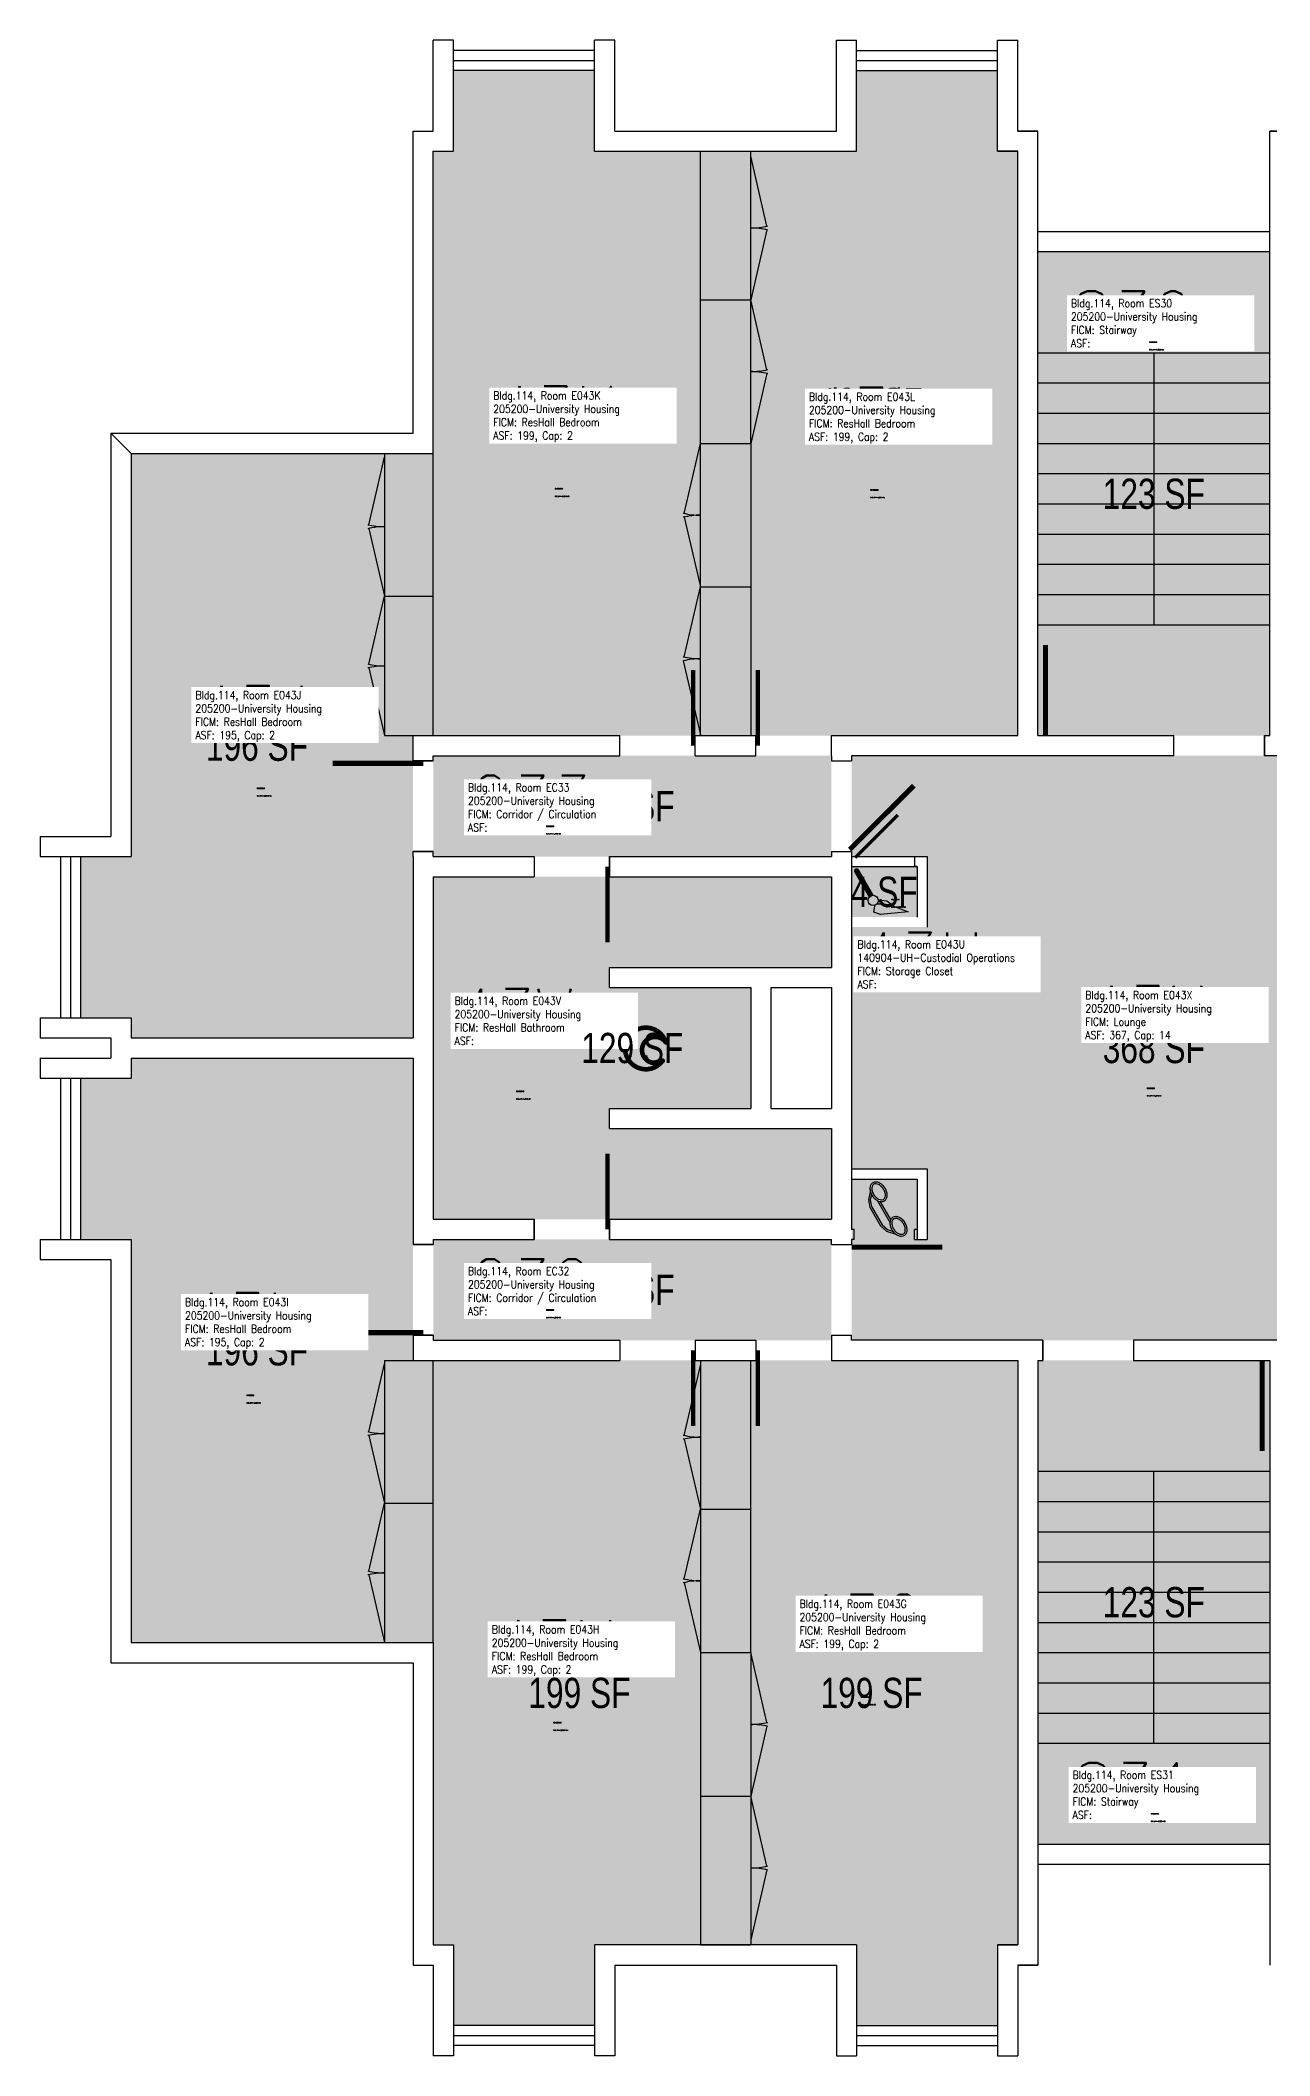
# Model space of a CAD drawing. Header units: inches. Extents: x 0 to 2044, y 0 to 2444.
# Drawn here: x 1160 to 1648, y 1644 to 2444 of the extents above; entities that cross this region are included whole.
import ezdxf
from ezdxf.enums import TextEntityAlignment as Align

# ---------------------------------------------------------------- set-up
doc = ezdxf.new("R2010")
doc.units = ezdxf.units.IN
doc.header["$LTSCALE"] = 10
doc.header["$MEASUREMENT"] = 0
doc.layers.get('0').update_dxf_attribs({"linetype": 'CONTINUOUS'})
for name, color, linetype in [('A-DOOR', 2, 'CONTINUOUS'), ('A-FLOR', 3, 'CONTINUOUS'), ('A-GLAZ', 1, 'CONTINUOUS'), ('A-GLAZ-SILL', 2, 'CONTINUOUS'), ('A-IDEN-CNUM', 7, 'CONTINUOUS'), ('A-IDEN-ICON', 4, 'CONTINUOUS'), ('A-IDEN-RNUM', 7, 'CONTINUOUS'), ('A-IDEN-SNUM', 4, 'CONTINUOUS'), ('A-IDEN-VNUM', 4, 'CONTINUOUS'), ('A-WALL', 5, 'CONTINUOUS'), ('AREA-TEXT', 3, 'CONTINUOUS'), ('Rooms-Category-Color', 7, 'CONTINUOUS'), ('Rooms-College-Color', 7, 'CONTINUOUS'), ('Rooms-Department-Color', 7, 'CONTINUOUS'), ('Rooms-Division-Color', 7, 'CONTINUOUS'), ('Rooms-Information', 7, 'CONTINUOUS')]:
    doc.layers.add(name, color=color, linetype=linetype)
doc.styles.add('AREA', font='arial.ttf', dxfattribs={"width": 0.75, "height": 12})
doc.styles.add('ROOMSNUMBER', font='txt.shx', dxfattribs={"height": 0.03})
doc.styles.add('ROOMVNUMBER', font='simplex.shx', dxfattribs={"width": 0.85})

# ---------------------------------------------------------------- blocks, each defined once
blk = doc.blocks.new('CPBATH')
at = {"color": 0, "linetype": 'ByBlock', "const_width": 0.0127}
for points in [[(0.0571, 0.0168, 0.861492), (-0.0551, 0, 1)], [(-0.0551, 0, 0.726902), (0.0487, -0.0337, 1)], [(0.0571, 0.0168, 0.729002), (-0.0084, -0.0042, 1)], [(-0.0084, -0.0042, 0.609468), (0.0487, -0.0337, 1)]]:
    blk.add_lwpolyline(points, format="xyb", dxfattribs=at)
at = {"color": 0, "linetype": 'ByBlock', "const_width": 0.00637}
for points in [[(0.0544, 0.0152, 1), (0.0599, 0.0184, 1)], [(0.0459, -0.0353, 1), (0.0515, -0.0321, 1)]]:
    blk.add_lwpolyline(points, format="xyb", close=True, dxfattribs=at)
blk = doc.blocks.new('CPPHONE')
at = {"color": 0, "linetype": 'ByBlock'}
for p, q in [((0.0096, 0.0252), (-0.0196, -0.0252)), ((0.0169, 0.0279), (-0.0182, -0.0329))]:
    blk.add_line(p, q, dxfattribs=at)
for points in [[(0.0364, 0.0572), (0.0417, 0.0308), (0.0382, 0.0108), (0.0082, -0.0411), (-0.0083, -0.0558), (-0.0338, -0.0645)], [(0.0334, 0.047), (0.0366, 0.0307), (0.0334, 0.0126), (0.0043, -0.0379), (-0.0109, -0.0514), (-0.0265, -0.0567)]]:
    blk.add_lwpolyline(points, dxfattribs=at)
for points in [[(0.0288, 0.0786, 0.139889), (0.0216, 0.0804, 0.107118), (0.0122, 0.0781, 0.079812), (0.0039, 0.0722, 0.067459), (-0.0035, 0.0626, 0.067459), (-0.008, 0.0515, 0.079812), (-0.009, 0.0413, 0.107118), (-0.0064, 0.032, 0.139889), (-0.0012, 0.0267, 0.139889), (0.0061, 0.0248, 0.107118), (0.0155, 0.0272, 0.079812), (0.0238, 0.0331, 0.067459), (0.0312, 0.0426, 0.067459), (0.0357, 0.0538, 0.079812), (0.0367, 0.0639, 0.107118), (0.034, 0.0732, 0.139889)], [(0.0263, 0.0743, 0.139889), (0.0218, 0.0754, 0.107118), (0.0144, 0.0736, 0.079812), (0.0074, 0.0686, 0.067459), (0.0008, 0.0601, 0.067459), (-0.0032, 0.0502, 0.079812), (-0.004, 0.0417, 0.107118), (-0.0019, 0.0344, 0.139889), (0.0013, 0.031, 0.139889), (0.0059, 0.0298, 0.107118), (0.0133, 0.0317, 0.079812), (0.0203, 0.0367, 0.067459), (0.0268, 0.0451, 0.067459), (0.0309, 0.055, 0.079812), (0.0317, 0.0636, 0.107118), (0.0296, 0.0709, 0.139889)], [(-0.0262, -0.0167, 0.139889), (-0.0334, -0.0148, 0.107118), (-0.0428, -0.0172, 0.079812), (-0.0511, -0.0231, 0.067459), (-0.0585, -0.0326, 0.067459), (-0.063, -0.0438, 0.079812), (-0.064, -0.0539, 0.107118), (-0.0614, -0.0632, 0.139889), (-0.0562, -0.0686, 0.139889), (-0.0489, -0.0704, 0.107118), (-0.0395, -0.0681, 0.079812), (-0.0312, -0.0622, 0.067459), (-0.0238, -0.0526, 0.067459), (-0.0193, -0.0415, 0.079812), (-0.0183, -0.0313, 0.107118), (-0.021, -0.022, 0.139889)], [(-0.0287, -0.021, 0.139889), (-0.0332, -0.0198, 0.107118), (-0.0406, -0.0217, 0.079812), (-0.0476, -0.0267, 0.067459), (-0.0542, -0.0351, 0.067459), (-0.0582, -0.045, 0.079812), (-0.059, -0.0536, 0.107118), (-0.0569, -0.0609, 0.139889), (-0.0537, -0.0643, 0.139889), (-0.0491, -0.0654, 0.107118), (-0.0417, -0.0636, 0.079812), (-0.0347, -0.0586, 0.067459), (-0.0282, -0.0501, 0.067459), (-0.0241, -0.0402, 0.079812), (-0.0233, -0.0317, 0.107118), (-0.0254, -0.0244, 0.139889)]]:
    blk.add_lwpolyline(points, format="xyb", close=True, dxfattribs=at)
blk = doc.blocks.new('CPCUST')
at = {"color": 0, "linetype": 'ByBlock'}
for p, q in [((0.0171, -0.0639), (0.02, -0.0466)), ((0.0262, -0.0408), (0.0446, -0.0406)), ((0.0297, -0.0341), (0.0376, -0.0302)), ((0.0376, -0.0302), (0.0533, -0.0324)), ((0.0446, -0.0406), (0.0543, -0.0505)), ((0.0533, -0.0324), (0.0745, -0.0479)), ((0.0745, -0.0479), (0.1117, -0.0625)), ((0.0358, -0.0705), (0.0171, -0.0639)), ((0.1117, -0.0625), (0.0358, -0.0705))]:
    blk.add_line(p, q, dxfattribs=at)
at = {"color": 0, "linetype": 'ByBlock', "const_width": 0.0075}
blk.add_lwpolyline([(-0.0332, 0.0481, 1), (-0.0268, 0.0519, 1)], format="xyb", close=True, dxfattribs=at)
at = {"color": 0, "linetype": 'ByBlock', "const_width": 0.015}
blk.add_lwpolyline([(-0.03, 0.05), (0.01, -0.0193)], dxfattribs=at)
at = {"color": 0, "linetype": 'ByBlock'}
blk.add_circle((0.0158, -0.0313), 0.0141, dxfattribs=at)

msp = doc.modelspace()

# ---------------------------------------------------------------- hatches: boundary and pattern name
at = {"layer": 'Rooms-Category-Color', "true_color": 0x728ef3}
for points in [[(1316, 2168), (1316, 2400), (1324, 2400), (1324, 2432), (1380, 2432), (1380, 2400), (1432, 2400), (1432, 2168)], [(1548, 2168), (1548, 2400), (1540, 2400), (1540, 2432), (1484, 2432), (1484, 2400), (1432, 2400), (1432, 2168)], [(1308, 2048), (1308, 2168), (1316, 2168), (1316, 2280), (1196, 2280), (1196, 2120), (1176, 2120), (1176, 2056), (1196, 2056), (1196, 2048)], [(1482, 1996), (1482, 2092), (1511.99, 2092), (1512, 2120), (1482, 2120), (1482, 2160), (1722, 2160), (1722, 2120), (1692, 2120), (1692, 2092), (1722, 2092), (1722, 1996), (1692, 1996), (1692, 1968), (1722, 1968), (1722, 1928), (1482, 1928), (1482, 1966), (1482, 1992), (1508, 1992), (1508, 1968), (1512, 1968), (1512, 1996)], [(1508, 2096), (1508, 2116), (1482, 2116), (1482, 2096)], [(1316, 2112), (1316, 1976), (1474, 1976), (1474, 2012), (1386, 2012), (1386, 2020), (1442, 2020), (1442, 2068), (1386, 2068), (1386, 2076), (1474, 2076), (1474, 2112)], [(1308, 2040), (1308, 1920), (1316, 1920), (1316, 1808), (1196, 1808), (1196, 1968), (1176, 1968), (1176, 2032), (1196, 2032), (1196, 2040)], [(1316, 1920), (1316, 1688), (1324, 1688), (1324, 1656), (1380, 1656), (1380, 1688), (1432, 1688), (1432, 1920)], [(1548, 1920), (1548, 1688), (1540, 1688), (1540, 1656), (1484, 1656), (1484, 1688), (1432, 1688), (1432, 1920)]]:
    msp.add_hatch(color=171, dxfattribs=at).paths.add_polyline_path(points)
at = {"layer": 'Rooms-Category-Color', "true_color": 0xadadad}
for points in [[(1556, 2168), (1648, 2168), (1648, 2360), (1556, 2360)], [(1316, 2120), (1316, 2160), (1474, 2160), (1474, 2120)], [(1316, 1928), (1316, 1968), (1474, 1968), (1474, 1928)], [(1556, 1728), (1648, 1728), (1648, 1920), (1556, 1920)]]:
    msp.add_hatch(color=253, dxfattribs=at).paths.add_polyline_path(points)
at = {"layer": 'Rooms-College-Color', "true_color": 0xadadad}
for points in [[(1316, 2168), (1316, 2400), (1324, 2400), (1324, 2432), (1380, 2432), (1380, 2400), (1432, 2400), (1432, 2168)], [(1548, 2168), (1548, 2400), (1540, 2400), (1540, 2432), (1484, 2432), (1484, 2400), (1432, 2400), (1432, 2168)], [(1556, 2168), (1648, 2168), (1648, 2360), (1556, 2360)], [(1308, 2048), (1308, 2168), (1316, 2168), (1316, 2280), (1196, 2280), (1196, 2120), (1176, 2120), (1176, 2056), (1196, 2056), (1196, 2048)], [(1316, 2120), (1316, 2160), (1474, 2160), (1474, 2120)], [(1482, 1996), (1482, 2092), (1511.99, 2092), (1512, 2120), (1482, 2120), (1482, 2160), (1722, 2160), (1722, 2120), (1692, 2120), (1692, 2092), (1722, 2092), (1722, 1996), (1692, 1996), (1692, 1968), (1722, 1968), (1722, 1928), (1482, 1928), (1482, 1966), (1482, 1992), (1508, 1992), (1508, 1968), (1512, 1968), (1512, 1996)], [(1508, 2096), (1508, 2116), (1482, 2116), (1482, 2096)], [(1316, 2112), (1316, 1976), (1474, 1976), (1474, 2012), (1386, 2012), (1386, 2020), (1442, 2020), (1442, 2068), (1386, 2068), (1386, 2076), (1474, 2076), (1474, 2112)], [(1308, 2040), (1308, 1920), (1316, 1920), (1316, 1808), (1196, 1808), (1196, 1968), (1176, 1968), (1176, 2032), (1196, 2032), (1196, 2040)], [(1316, 1928), (1316, 1968), (1474, 1968), (1474, 1928)], [(1316, 1920), (1316, 1688), (1324, 1688), (1324, 1656), (1380, 1656), (1380, 1688), (1432, 1688), (1432, 1920)], [(1548, 1920), (1548, 1688), (1540, 1688), (1540, 1656), (1484, 1656), (1484, 1688), (1432, 1688), (1432, 1920)], [(1556, 1728), (1648, 1728), (1648, 1920), (1556, 1920)]]:
    msp.add_hatch(color=253, dxfattribs=at).paths.add_polyline_path(points)
at = {"layer": 'Rooms-Department-Color', "true_color": 0x604aed}
for points in [[(1316, 2168), (1316, 2400), (1324, 2400), (1324, 2432), (1380, 2432), (1380, 2400), (1432, 2400), (1432, 2168)], [(1548, 2168), (1548, 2400), (1540, 2400), (1540, 2432), (1484, 2432), (1484, 2400), (1432, 2400), (1432, 2168)], [(1308, 2048), (1308, 2168), (1316, 2168), (1316, 2280), (1196, 2280), (1196, 2120), (1176, 2120), (1176, 2056), (1196, 2056), (1196, 2048)], [(1482, 1996), (1482, 2092), (1511.99, 2092), (1512, 2120), (1482, 2120), (1482, 2160), (1722, 2160), (1722, 2120), (1692, 2120), (1692, 2092), (1722, 2092), (1722, 1996), (1692, 1996), (1692, 1968), (1722, 1968), (1722, 1928), (1482, 1928), (1482, 1966), (1482, 1992), (1508, 1992), (1508, 1968), (1512, 1968), (1512, 1996)], [(1508, 2096), (1508, 2116), (1482, 2116), (1482, 2096)], [(1316, 2112), (1316, 1976), (1474, 1976), (1474, 2012), (1386, 2012), (1386, 2020), (1442, 2020), (1442, 2068), (1386, 2068), (1386, 2076), (1474, 2076), (1474, 2112)], [(1308, 2040), (1308, 1920), (1316, 1920), (1316, 1808), (1196, 1808), (1196, 1968), (1176, 1968), (1176, 2032), (1196, 2032), (1196, 2040)], [(1316, 1920), (1316, 1688), (1324, 1688), (1324, 1656), (1380, 1656), (1380, 1688), (1432, 1688), (1432, 1920)], [(1548, 1920), (1548, 1688), (1540, 1688), (1540, 1656), (1484, 1656), (1484, 1688), (1432, 1688), (1432, 1920)]]:
    msp.add_hatch(color=173, dxfattribs=at).paths.add_polyline_path(points)
at = {"layer": 'Rooms-Department-Color', "true_color": 0xacacac}
for points in [[(1556, 2168), (1648, 2168), (1648, 2360), (1556, 2360)], [(1316, 2120), (1316, 2160), (1474, 2160), (1474, 2120)], [(1316, 1928), (1316, 1968), (1474, 1968), (1474, 1928)], [(1556, 1728), (1648, 1728), (1648, 1920), (1556, 1920)]]:
    msp.add_hatch(color=253, dxfattribs=at).paths.add_polyline_path(points)
at = {"layer": 'Rooms-Division-Color', "true_color": 0x604aed}
for points in [[(1316, 2168), (1316, 2400), (1324, 2400), (1324, 2432), (1380, 2432), (1380, 2400), (1432, 2400), (1432, 2168)], [(1548, 2168), (1548, 2400), (1540, 2400), (1540, 2432), (1484, 2432), (1484, 2400), (1432, 2400), (1432, 2168)], [(1308, 2048), (1308, 2168), (1316, 2168), (1316, 2280), (1196, 2280), (1196, 2120), (1176, 2120), (1176, 2056), (1196, 2056), (1196, 2048)], [(1482, 1996), (1482, 2092), (1511.99, 2092), (1512, 2120), (1482, 2120), (1482, 2160), (1722, 2160), (1722, 2120), (1692, 2120), (1692, 2092), (1722, 2092), (1722, 1996), (1692, 1996), (1692, 1968), (1722, 1968), (1722, 1928), (1482, 1928), (1482, 1966), (1482, 1992), (1508, 1992), (1508, 1968), (1512, 1968), (1512, 1996)], [(1508, 2096), (1508, 2116), (1482, 2116), (1482, 2096)], [(1316, 2112), (1316, 1976), (1474, 1976), (1474, 2012), (1386, 2012), (1386, 2020), (1442, 2020), (1442, 2068), (1386, 2068), (1386, 2076), (1474, 2076), (1474, 2112)], [(1308, 2040), (1308, 1920), (1316, 1920), (1316, 1808), (1196, 1808), (1196, 1968), (1176, 1968), (1176, 2032), (1196, 2032), (1196, 2040)], [(1316, 1920), (1316, 1688), (1324, 1688), (1324, 1656), (1380, 1656), (1380, 1688), (1432, 1688), (1432, 1920)], [(1548, 1920), (1548, 1688), (1540, 1688), (1540, 1656), (1484, 1656), (1484, 1688), (1432, 1688), (1432, 1920)]]:
    msp.add_hatch(color=173, dxfattribs=at).paths.add_polyline_path(points)
at = {"layer": 'Rooms-Division-Color', "true_color": 0xadadad}
for points in [[(1556, 2168), (1648, 2168), (1648, 2360), (1556, 2360)], [(1316, 2120), (1316, 2160), (1474, 2160), (1474, 2120)], [(1316, 1928), (1316, 1968), (1474, 1968), (1474, 1928)], [(1556, 1728), (1648, 1728), (1648, 1920), (1556, 1920)]]:
    msp.add_hatch(color=253, dxfattribs=at).paths.add_polyline_path(points)

# ---------------------------------------------------------------- linework, layer by layer
msp.add_line((1188, 2288), (1196, 2280))
at = {"layer": 'A-DOOR'}
for points in [[(1559, 2168, 2, 2, 0), (1559, 2204, 0, 0, -0.414214), (1594, 2168, 0, 0, -0.814237)], [(1419.17, 2164, 1.67, 1.67, 0), (1419.17, 2194, 0, 0, 0.414214), (1390, 2164, 0, 0, 0.814237)], [(1444.83, 2164, 1.67, 1.67, 0), (1444.83, 2194, 0, 0, -0.414214), (1474, 2164, 0, 0, -0.814237)], [(1312, 2157, 2, 2, 0), (1276, 2157, 0, 0, 0.414214), (1312, 2122, 0, 0, 0.814237)], [(1481.29, 2122.71, 2, 2, 0), (1506.75, 2148.16, 0, 0, 0.195255), (1482, 2158.21, 0, 0, 0.195255)], [(1483.47, 2119.53, 1.33, 1.33, 0), (1500.44, 2136.5, 0, 0, -0.195255), (1507.14, 2120, 0, 0, -0.195255)], [(1385.17, 2116, 1.67, 1.67, 0), (1385.17, 2086, 0, 0, -0.414214), (1356, 2116, 0, 0, -0.814237)], [(1385.17, 1972, 1.67, 1.67, 0), (1385.17, 2002, 0, 0, 0.414214), (1356, 1972, 0, 0, 0.814237)], [(1312, 1931, 2, 2, 0), (1276, 1931, 0, 0, -0.414214), (1312, 1966, 0, 0, -0.814237)], [(1482, 1965, 2, 2, 0), (1518, 1965, 0, 0, -0.414214), (1482, 1930, 0, 0, -0.814237)], [(1419.17, 1924, 1.67, 1.67, 0), (1419.17, 1894, 0, 0, -0.414214), (1390, 1924, 0, 0, -0.814237)], [(1444.83, 1924, 1.67, 1.67, 0), (1444.83, 1894, 0, 0, 0.414214), (1474, 1924, 0, 0, 0.814237)], [(1645, 1920, 2, 2, 0), (1645, 1884, 0, 0, -0.414214), (1610, 1920, 0, 0, -0.814237)]]:
    msp.add_lwpolyline(points, format="xyseb", dxfattribs=at)
at = {"layer": 'A-FLOR'}
for p, q in [((1422, 2400), (1442, 2400)), ((1422, 2284), (1422, 2400)), ((1442, 2284), (1442, 2400)), ((1448.41, 2370.23), (1442, 2398)), ((1448.41, 2368.77), (1442, 2341)), ((1422, 2341), (1442, 2341)), ((1448.41, 2313.23), (1442, 2341)), ((1556, 2320), (1648, 2320)), ((1602, 2320), (1602, 2212)), ((1448.41, 2311.77), (1442, 2284)), ((1556, 2308), (1648, 2308)), ((1556, 2296), (1648, 2296)), ((1415.59, 2256.23), (1422, 2284)), ((1422, 2284), (1442, 2284)), ((1422, 2227), (1422, 2284)), ((1442, 2284), (1442, 2168)), ((1556, 2284), (1648, 2284)), ((1290.38, 2251.64), (1296.6, 2278.58)), ((1296.6, 2280), (1316, 2280)), ((1296.6, 2280), (1296.6, 2223.29)), ((1296.6, 2278.58), (1296.6, 2223.29)), ((1316, 2168), (1316, 2280)), ((1556, 2272), (1648, 2272)), ((1556, 2260), (1648, 2260)), ((1290.38, 2250.23), (1296.6, 2223.29)), ((1415.59, 2254.77), (1422, 2227)), ((1556, 2248), (1648, 2248)), ((1556, 2236), (1648, 2236)), ((1415.59, 2199.23), (1422, 2227)), ((1422, 2227), (1442, 2227)), ((1422, 2168), (1422, 2227)), ((1422, 2170), (1422, 2227)), ((1290.38, 2196.35), (1296.6, 2223.29)), ((1296.6, 2223.29), (1316, 2223.29)), ((1296.6, 2223.29), (1296.6, 2168)), ((1556, 2224), (1648, 2224)), ((1556, 2212), (1648, 2212)), ((1290.38, 2194.94), (1296.6, 2168)), ((1415.23, 2197.68), (1422, 2168.37)), ((1296.6, 2168), (1316, 2168)), ((1290.38, 1891.64), (1296.6, 1918.58)), ((1296.6, 1920), (1316, 1920)), ((1296.6, 1920), (1296.6, 1863.29)), ((1296.6, 1918.58), (1296.6, 1863.29)), ((1316, 1808), (1316, 1920)), ((1415.59, 1890.23), (1422, 1918)), ((1422, 1920), (1422, 1861)), ((1422, 1918), (1422, 1861)), ((1442, 1804), (1442, 1920)), ((1290.38, 1890.23), (1296.6, 1863.29)), ((1415.59, 1888.77), (1422, 1861)), ((1556, 1876), (1648, 1876)), ((1602, 1768), (1602, 1876)), ((1290.38, 1836.35), (1296.6, 1863.29)), ((1296.6, 1863.29), (1316, 1863.29)), ((1296.6, 1863.29), (1296.6, 1808)), ((1415.59, 1833.23), (1422, 1861)), ((1422, 1861), (1442, 1861)), ((1422, 1861), (1422, 1804)), ((1556, 1864), (1648, 1864)), ((1556, 1852), (1648, 1852)), ((1290.38, 1834.94), (1296.6, 1808)), ((1556, 1840), (1648, 1840)), ((1415.59, 1831.77), (1422, 1804)), ((1556, 1828), (1648, 1828)), ((1556, 1816), (1648, 1816)), ((1296.6, 1808), (1316, 1808)), ((1422, 1804), (1442, 1804)), ((1422, 1804), (1422, 1688)), ((1448.41, 1776.23), (1442, 1804)), ((1442, 1804), (1442, 1688)), ((1556, 1804), (1648, 1804)), ((1556, 1792), (1648, 1792)), ((1556, 1780), (1648, 1780)), ((1448.41, 1774.77), (1442, 1747)), ((1556, 1768), (1648, 1768)), ((1422, 1747), (1442, 1747)), ((1448.41, 1719.23), (1442, 1747)), ((1448.41, 1717.77), (1442, 1690)), ((1422, 1688), (1442, 1688))]:
    msp.add_line(p, q, dxfattribs=at)
for centre, radius, start, end in [((1442, 2398), 28.5, 270, 283.7374), ((1442, 2341), 28.5, 76.2626, 90), ((1442, 2341), 28.5, 270, 283.7374), ((1442, 2284), 28.5, 76.2626, 90), ((1422, 2284), 28.5, 256.2626, 270), ((1296.6, 2278.58), 27.64, 256.2626, 270), ((1296.6, 2223.29), 27.64, 90, 103.7374), ((1422, 2227), 28.5, 90, 103.7374), ((1296.6, 2223.29), 27.64, 256.2626, 270), ((1296.6, 2168), 27.64, 90, 103.7374), ((1422, 2227), 28.5, 256.2626, 270), ((1422, 2170), 28.5, 90, 103.7374), ((1296.6, 1918.58), 27.64, 256.2626, 270), ((1296.6, 1863.29), 27.64, 90, 103.7374), ((1422, 1918), 28.5, 256.2626, 270), ((1422, 1861), 28.5, 90, 103.7374), ((1296.6, 1863.29), 27.64, 256.2626, 270), ((1296.6, 1808), 27.64, 90, 103.7374), ((1422, 1861), 28.5, 256.2626, 270), ((1422, 1804), 28.5, 90, 103.7374), ((1442, 1804), 28.5, 270, 283.7374), ((1442, 1747), 28.5, 76.2626, 90), ((1442, 1747), 28.5, 270, 283.7374), ((1442, 1690), 28.5, 76.2626, 90)]:
    msp.add_arc(centre, radius, start, end, dxfattribs=at)
at = {"layer": 'A-GLAZ'}
for p, q in [((1324, 2436), (1380, 2436)), ((1484, 2436), (1540, 2436)), ((1172, 2120), (1172, 2056)), ((1172, 2032), (1172, 1968)), ((1324, 1652), (1380, 1652)), ((1484, 1652), (1540, 1652))]:
    msp.add_line(p, q, dxfattribs=at)
at = {"layer": 'A-GLAZ-SILL'}
for p, q in [((1380, 2440), (1324, 2440)), ((1484, 2440), (1540, 2440)), ((1380, 2432), (1324, 2432)), ((1484, 2432), (1540, 2432)), ((1168, 2120), (1168, 2056)), ((1176, 2120), (1176, 2056)), ((1168, 2032), (1168, 1968)), ((1176, 2032), (1176, 1968)), ((1380, 1656), (1324, 1656)), ((1484, 1656), (1540, 1656)), ((1380, 1648), (1324, 1648)), ((1484, 1648), (1540, 1648))]:
    msp.add_line(p, q, dxfattribs=at)
at = {"layer": 'A-WALL'}
for p, q in [((1316, 2408), (1316, 2444)), ((1324, 2444), (1316, 2444)), ((1324, 2400), (1324, 2444)), ((1380, 2400), (1380, 2444)), ((1388, 2444), (1380, 2444)), ((1388, 2408), (1388, 2444)), ((1476, 2408), (1476, 2444)), ((1476, 2444), (1484, 2444)), ((1484, 2400), (1484, 2444)), ((1540, 2400), (1540, 2444)), ((1540, 2444), (1548, 2444)), ((1548, 2408), (1548, 2444)), ((1308, 2288), (1308, 2408)), ((1308, 2408), (1316, 2408)), ((1388, 2408), (1476, 2408)), ((1556, 2408), (1548, 2408)), ((1548, 2408), (1556, 2408)), ((1556, 2408), (1548, 2408)), ((1548, 2408), (1556, 2408)), ((1556, 2168), (1556, 2408)), ((1648, 2168), (1648, 2408)), ((1648, 2408), (1656, 2408)), ((1656, 2408), (1648, 2408)), ((1648, 2408), (1656, 2408)), ((1656, 2408), (1648, 2408)), ((1316, 2280), (1316, 2400)), ((1316, 2400), (1324, 2400)), ((1380, 2400), (1484, 2400)), ((1548, 2400), (1540, 2400)), ((1540, 2400), (1548, 2400)), ((1548, 2400), (1540, 2400)), ((1540, 2400), (1548, 2400)), ((1548, 2168), (1548, 2400)), ((1648, 2368), (1556, 2368)), ((1648, 2360), (1556, 2360)), ((1188, 2288), (1188, 2128)), ((1188, 2288), (1308, 2288)), ((1196, 2280), (1196, 2120)), ((1196, 2280), (1316, 2280)), ((1308, 2160), (1308, 2168)), ((1308, 2168), (1390, 2168)), ((1390, 2160), (1390, 2168)), ((1390, 2160), (1390, 2168)), ((1420, 2168), (1444, 2168)), ((1420, 2160), (1420, 2168)), ((1420, 2160), (1420, 2168)), ((1444, 2160), (1444, 2168)), ((1444, 2160), (1444, 2168)), ((1474, 2168), (1548, 2168)), ((1474, 2160), (1474, 2168)), ((1474, 2160), (1474, 2168)), ((1556, 2168), (1610, 2168)), ((1610, 2160), (1610, 2168)), ((1646, 2168), (1646, 2160)), ((1646, 2160), (1646, 2168)), ((1646, 2168), (1648, 2168)), ((1308, 2158), (1308, 2160)), ((1308, 2158), (1316, 2158)), ((1316, 2158), (1308, 2158)), ((1316, 2160), (1390, 2160)), ((1316, 2158), (1316, 2160)), ((1420, 2160), (1444, 2160)), ((1474, 2160), (1474, 2158)), ((1474, 2158), (1482, 2158)), ((1482, 2160), (1482, 2158)), ((1610, 2160), (1482, 2160)), ((1722, 2160), (1646, 2160)), ((1160, 2128), (1188, 2128)), ((1160, 2128), (1160, 2120)), ((1308, 2122), (1316, 2122)), ((1308, 2120), (1308, 2122)), ((1316, 2122), (1308, 2122)), ((1316, 2120), (1316, 2122)), ((1474, 2122), (1474, 2120)), ((1474, 2122), (1482, 2122)), ((1482, 2122), (1482, 1972)), ((1160, 2120), (1196, 2120)), ((1308, 2120), (1308, 2048)), ((1316, 2120), (1356, 2120)), ((1356, 2120), (1356, 2112)), ((1356, 2120), (1356, 2112)), ((1386, 2120), (1474, 2120)), ((1386, 2112), (1386, 2120)), ((1386, 2120), (1386, 2112)), ((1482, 2120), (1512, 2120)), ((1482, 2116), (1508, 2116)), ((1507, 2120), (1512, 2120)), ((1507, 2120), (1507, 2116)), ((1508, 2116), (1507, 2116)), ((1508, 2116), (1508, 2096)), ((1512, 2120), (1512, 2092)), ((1316, 2112), (1316, 1976)), ((1316, 2112), (1356, 2112)), ((1386, 2112), (1474, 2112)), ((1474, 2112), (1474, 2076)), ((1386, 2076), (1474, 2076)), ((1386, 2068), (1386, 2076)), ((1386, 2068), (1442, 2068)), ((1442, 2068), (1442, 2020)), ((1450, 2068), (1450, 2020)), ((1450, 2068), (1474, 2068)), ((1474, 2068), (1474, 2020)), ((1160, 2056), (1160, 2048)), ((1160, 2056), (1196, 2056)), ((1196, 2056), (1196, 2048)), ((1160, 2048), (1188, 2048)), ((1188, 2048), (1188, 2040)), ((1196, 2048), (1308, 2048)), ((1160, 2040), (1188, 2040)), ((1160, 2040), (1160, 2032)), ((1196, 2040), (1308, 2040)), ((1196, 2040), (1196, 2032)), ((1308, 2040), (1308, 1968)), ((1160, 2032), (1196, 2032)), ((1386, 2020), (1442, 2020)), ((1386, 2012), (1386, 2020)), ((1450, 2020), (1474, 2020)), ((1386, 2012), (1474, 2012)), ((1474, 2012), (1474, 1976)), ((1482, 1996), (1512, 1996)), ((1482, 1996), (1512, 1996)), ((1512, 1996), (1512, 1968)), ((1482, 1992), (1508, 1992)), ((1508, 1992), (1508, 1968)), ((1316, 1976), (1356, 1976)), ((1356, 1976), (1356, 1968)), ((1356, 1968), (1356, 1976)), ((1386, 1976), (1474, 1976)), ((1386, 1976), (1386, 1968)), ((1386, 1968), (1386, 1976)), ((1483, 1972), (1482, 1972)), ((1483, 1968), (1483, 1972)), ((1507, 1968), (1507, 1972)), ((1508, 1972), (1507, 1972)), ((1160, 1968), (1196, 1968)), ((1160, 1968), (1160, 1960)), ((1196, 1968), (1196, 1808)), ((1308, 1968), (1308, 1966)), ((1308, 1966), (1316, 1966)), ((1316, 1966), (1308, 1966)), ((1316, 1968), (1356, 1968)), ((1316, 1968), (1316, 1966)), ((1386, 1968), (1474, 1968)), ((1474, 1966), (1474, 1968)), ((1474, 1966), (1482, 1966)), ((1483, 1968), (1482, 1968)), ((1482, 1968), (1482, 1966)), ((1507, 1968), (1512, 1968)), ((1508, 1968), (1512, 1968)), ((1160, 1960), (1188, 1960)), ((1188, 1960), (1188, 1800)), ((1308, 1930), (1316, 1930)), ((1308, 1930), (1308, 1928)), ((1316, 1930), (1308, 1930)), ((1316, 1930), (1316, 1928)), ((1474, 1930), (1474, 1920)), ((1474, 1930), (1482, 1930)), ((1482, 1928), (1482, 1930)), ((1308, 1928), (1308, 1920)), ((1316, 1928), (1390, 1928)), ((1390, 1928), (1390, 1920)), ((1390, 1928), (1390, 1920)), ((1420, 1928), (1420, 1920)), ((1420, 1928), (1444, 1928)), ((1420, 1928), (1420, 1920)), ((1444, 1928), (1444, 1920)), ((1444, 1928), (1444, 1920)), ((1474, 1928), (1474, 1920)), ((1558, 1928), (1482, 1928)), ((1558, 1920), (1558, 1928)), ((1558, 1928), (1558, 1920)), ((1722, 1928), (1594, 1928)), ((1594, 1928), (1594, 1920)), ((1308, 1920), (1390, 1920)), ((1420, 1920), (1444, 1920)), ((1474, 1920), (1548, 1920)), ((1548, 1920), (1548, 1688)), ((1556, 1920), (1558, 1920)), ((1556, 1920), (1556, 1680)), ((1594, 1920), (1648, 1920)), ((1648, 1920), (1648, 1680)), ((1196, 1808), (1316, 1808)), ((1316, 1808), (1316, 1688)), ((1316, 1808), (1316, 1688)), ((1188, 1800), (1308, 1800)), ((1308, 1800), (1308, 1680)), ((1308, 1800), (1308, 1680)), ((1556, 1728), (1648, 1728)), ((1556, 1720), (1648, 1720)), ((1316, 1688), (1324, 1688)), ((1324, 1688), (1324, 1644)), ((1380, 1688), (1380, 1644)), ((1484, 1688), (1380, 1688)), ((1484, 1688), (1484, 1644)), ((1548, 1688), (1540, 1688)), ((1540, 1688), (1548, 1688)), ((1548, 1688), (1540, 1688)), ((1540, 1688), (1540, 1644)), ((1308, 1680), (1316, 1680)), ((1316, 1680), (1316, 1644)), ((1388, 1680), (1388, 1644)), ((1388, 1680), (1476, 1680)), ((1476, 1680), (1476, 1644)), ((1556, 1680), (1548, 1680)), ((1548, 1680), (1556, 1680)), ((1556, 1680), (1548, 1680)), ((1548, 1680), (1548, 1644)), ((1324, 1644), (1316, 1644)), ((1388, 1644), (1380, 1644)), ((1476, 1644), (1484, 1644)), ((1540, 1644), (1548, 1644))]:
    msp.add_line(p, q, dxfattribs=at)

# ---------------------------------------------------------------- block references
at = {"layer": 'A-IDEN-ICON', "zscale": 144}
for name, p, xscale, yscale in [('CPCUST', (1488.36, 2107.09, 0.04), 144, 144), ('CPBATH', (1400.05, 2043.82), 144, 144), ('CPPHONE', (1494.74, 1979.33, 0.04), -144, 143.9999999993356)]:
    msp.add_blockref(name, p, dxfattribs=dict(at, xscale=xscale, yscale=yscale))

# ---------------------------------------------------------------- texts
at = {"layer": 'A-IDEN-CNUM', "style": 'ROOMSNUMBER'}
for s, p in [('CAD #114-E_S300-00', (1600.18, 2320.98)), ('CAD #114-E_0043-0K', (1364.28, 2262.8)), ('CAD #114-E_0043-0L', (1489.56, 2262.34)), ('CAD #114-E_0043-0J', (1246.05, 2143.89)), ('CAD #114-E_C303-00', (1360.84, 2128.82)), ('CAD #114-E_0043-0U', (1497.84, 2099.75)), ('CAD #114-E_0043-0V', (1348.93, 2023.59)), ('CAD #114-E_0043-0X', (1599.31, 2024.84)), ('CAD #114-E_C302-00', (1360.84, 1936.82)), ('CAD #114-E_0043-0I', (1241.91, 1902.93)), ('CAD #114-E_0043-0G', (1485.83, 1783.17)), ('CAD #114-E_0043-0H', (1363.69, 1773.01)), ('CAD #114-E_S301-00', (1600.84, 1736.82))]:
    msp.add_text(s, height=0.36, dxfattribs=at).set_placement(p)
at = {"layer": 'A-IDEN-RNUM', "style": 'ROOMSNUMBER'}
for s, p in [('0S30-00', (1600.18, 2323.98)), ('0043-K0', (1364.28, 2265.8)), ('0043-L0', (1489.56, 2265.34)), ('0043-J0', (1246.05, 2146.89)), ('0C33-00', (1360.84, 2131.82)), ('0043-U0', (1497.84, 2102.75)), ('0043-V0', (1348.93, 2026.59)), ('0043-X0', (1599.31, 2027.84)), ('0C32-00', (1360.84, 1939.82)), ('0043-I0', (1241.91, 1905.93)), ('0043-G0', (1485.83, 1786.17)), ('0043-H0', (1363.69, 1776.01)), ('0S31-00', (1600.84, 1739.82))]:
    msp.add_text(s, height=0.36, dxfattribs=at).set_placement(p)
at = {"layer": 'A-IDEN-SNUM', "style": 'ROOMSNUMBER'}
for s, p in [('1140ES3000', (1600.18, 2323.98)), ('1140E043K0', (1364.28, 2265.8)), ('1140E043L0', (1489.56, 2265.34)), ('1140E043J0', (1246.05, 2146.89)), ('1140EC3300', (1360.84, 2131.82)), ('1140E043U0', (1497.84, 2102.75)), ('1140E043V0', (1348.93, 2026.59)), ('1140E043X0', (1599.31, 2027.84)), ('1140EC3200', (1360.84, 1939.82)), ('1140E043I0', (1241.91, 1905.93)), ('1140E043G0', (1485.83, 1786.17)), ('1140E043H0', (1363.69, 1776.01)), ('1140ES3100', (1600.84, 1739.82))]:
    msp.add_text(s, height=0.36, dxfattribs=at).set_placement(p)
at = {"layer": 'A-IDEN-VNUM', "style": 'ROOMVNUMBER', "width": 0.85}
for s, p in [('S30', (1569.11, 2322.14)), ('43K', (1339.81, 2284.46)), ('43L', (1465.09, 2284)), ('43J', (1221.58, 2165.54)), ('C33', (1329.77, 2129.97)), ('43U', (1484.36, 2067.67)), ('43V', (1324.46, 2045.25)), ('43X', (1574.83, 2046.49)), ('C32', (1329.77, 1937.97)), ('43I', (1217.44, 1924.58)), ('43G', (1461.36, 1804.83)), ('43H', (1339.22, 1794.66)), ('S31', (1569.77, 1737.97))]:
    msp.add_text(s, height=22.238, dxfattribs=at).set_placement(p)
at = {"layer": 'AREA-TEXT', "style": 'AREA', "width": 0.75}
for s, p in [('199 SF', (1374, 2300)), ('199 SF', (1490, 2300)), ('123 SF', (1602, 2264)), ('196 SF', (1246, 2164)), ('44 SF', (1395, 2140)), ('4 SF', (1495, 2106)), ('129 SF', (1395, 2044)), ('368 SF', (1602, 2044)), ('44 SF', (1395, 1948)), ('196 SF', (1246, 1924)), ('123 SF', (1602, 1824)), ('199 SF', (1374, 1788)), ('199 SF', (1490, 1788))]:
    msp.add_text(s, height=12, dxfattribs=at).set_placement(p, align=Align.MIDDLE_CENTER)

# ---------------------------------------------------------------- next in the draw order: texts
at = {"layer": 'Rooms-Information', "char_height": 3.1768, "width": 71.1604, "attachment_point": 7, "style": 'ROOMVNUMBER', "bg_fill": 3, "box_fill_scale": 1.5, "bg_fill_color": 256, "bg_fill_true_color": 13158600, "bg_fill_transparency": 0}
for s, insert in [('Bldg.114, Room ES30^M^J205200-University Housing^M^JFICM: Stairway^M^JASF: ', (1569.11, 2322.14)), ('Bldg.114, Room E043K^M^J205200-University Housing^M^JFICM: ResHall Bedroom^M^JASF: 199, Cap: 2', (1339.81, 2284.46)), ('Bldg.114, Room E043L^M^J205200-University Housing^M^JFICM: ResHall Bedroom^M^JASF: 199, Cap: 2', (1465.09, 2284)), ('Bldg.114, Room E043J^M^J205200-University Housing^M^JFICM: ResHall Bedroom^M^JASF: 195, Cap: 2', (1221.58, 2165.54)), ('Bldg.114, Room EC33^M^J205200-University Housing^M^JFICM: Corridor / Circulation^M^JASF: ', (1329.77, 2129.97)), ('Bldg.114, Room E043U^M^J140904-UH-Custodial Operations^M^JFICM: Storage Closet^M^JASF: ', (1484.36, 2067.67)), ('Bldg.114, Room E043V^M^J205200-University Housing^M^JFICM: ResHall Bathroom^M^JASF: ', (1324.46, 2045.25)), ('Bldg.114, Room E043X^M^J205200-University Housing^M^JFICM: Lounge^M^JASF: 367, Cap: 14', (1574.83, 2046.49)), ('Bldg.114, Room EC32^M^J205200-University Housing^M^JFICM: Corridor / Circulation^M^JASF: ', (1329.77, 1937.97)), ('Bldg.114, Room E043I^M^J205200-University Housing^M^JFICM: ResHall Bedroom^M^JASF: 195, Cap: 2', (1217.44, 1924.58)), ('Bldg.114, Room E043G^M^J205200-University Housing^M^JFICM: ResHall Bedroom^M^JASF: 199, Cap: 2', (1461.36, 1804.83)), ('Bldg.114, Room E043H^M^J205200-University Housing^M^JFICM: ResHall Bedroom^M^JASF: 199, Cap: 2', (1339.22, 1794.66)), ('Bldg.114, Room ES31^M^J205200-University Housing^M^JFICM: Stairway^M^JASF: ', (1569.77, 1737.97))]:
    msp.add_mtext(s, dxfattribs=dict(at, insert=insert))

doc.saveas('drawing.dxf')
